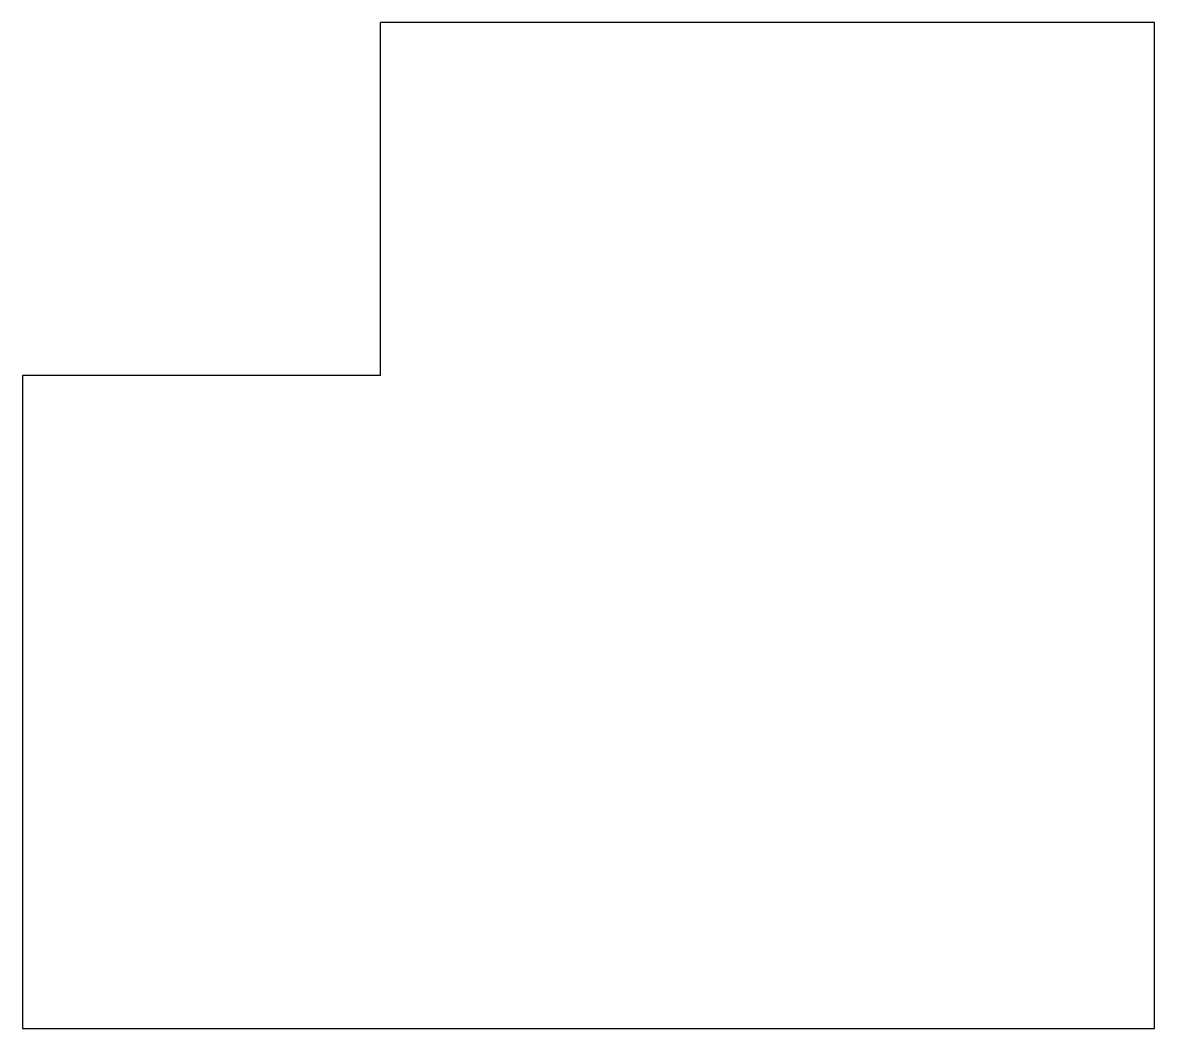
# Model space of a CAD drawing. Header units: millimetres. Extents: x 29.5 to 119.5, y 18.2 to 98.2.
import ezdxf

# ---------------------------------------------------------------- set-up
doc = ezdxf.new("R2010")
doc.units = ezdxf.units.MM

msp = doc.modelspace()

# ---------------------------------------------------------------- linework, layer by layer
msp.add_line((58.001, 70.157), (58.001, 98.213))
for points in [[(29.542, 70.157), (29.542, 18.213), (119.542, 18.213), (119.542, 98.213), (58.001, 98.213)], [(58.001, 70.157), (29.542, 70.157)]]:
    msp.add_lwpolyline(points)

doc.saveas('drawing.dxf')
